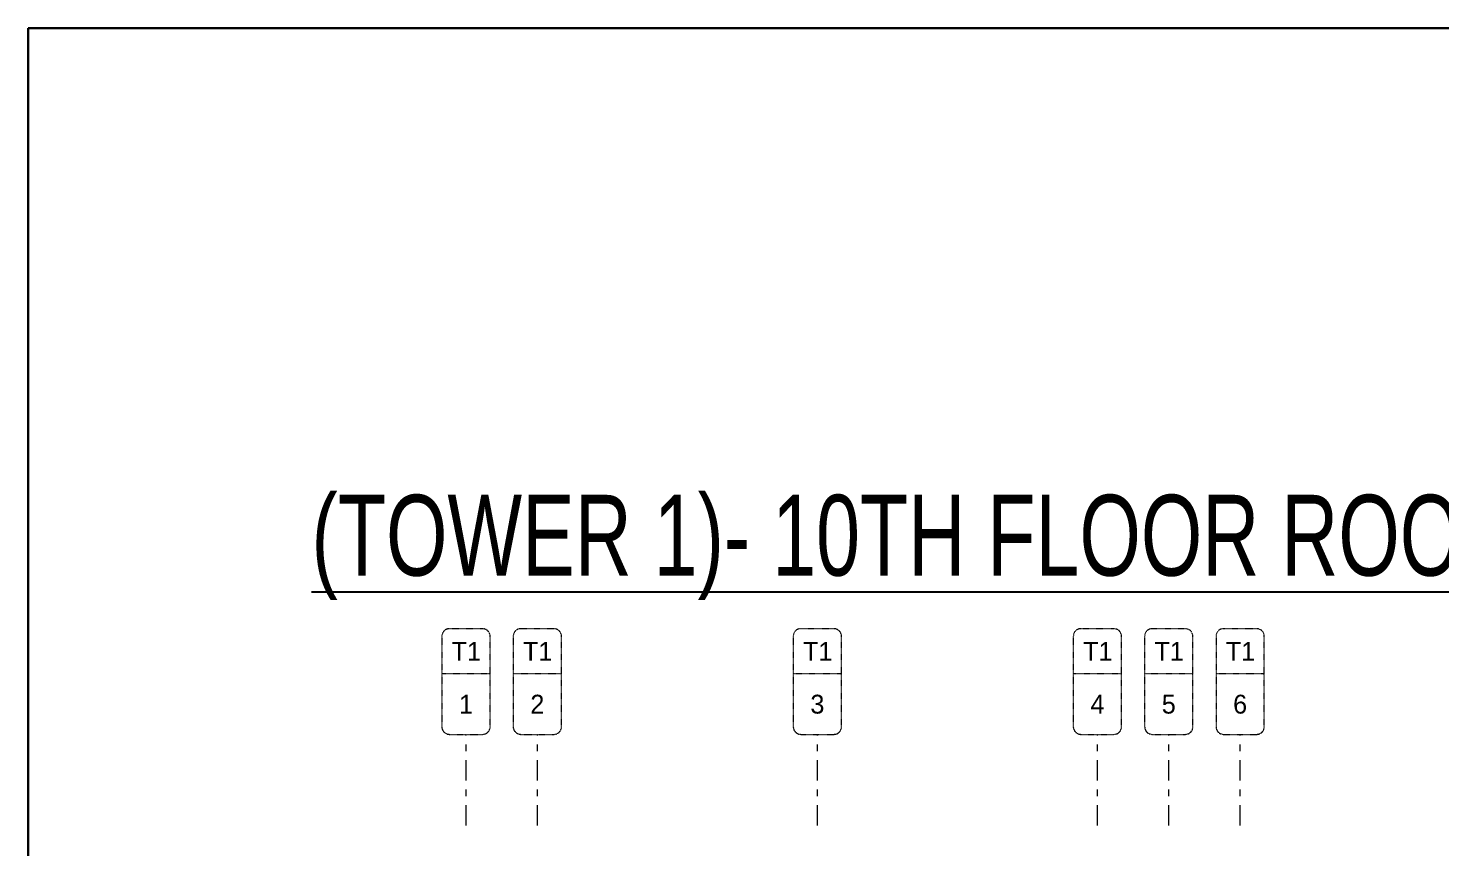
# Model space of a CAD drawing. Header units: millimetres. Extents: x 1078357 to 2594950, y -5122486 to -4636555.
# Drawn here: x 1919972 to 1946201, y -4652204 to -4636994 of the extents above; entities that cross this region are included whole.
import ezdxf
from ezdxf.enums import TextEntityAlignment as Align

# ---------------------------------------------------------------- set-up
doc = ezdxf.new("R2010")
doc.units = ezdxf.units.MM
doc.linetypes.add('DGN STYLE 7', pattern=[8.34, 3.75, -1.67, 1.25, -1.67])
for name, color, linetype, lineweight in [('Boundary', 40, 'Continuous', 30), ('GRID LINE', 8, 'Continuous', 0), ('GRID NO', 8, 'DGN STYLE 7', 13)]:
    doc.layers.add(name, color=color, linetype=linetype, lineweight=lineweight)
doc.layers.add('S TEXT', color=7, linetype='Continuous')
doc.styles.add('SANSSERIF', font='sas_____.pfb')
doc.styles.get("Standard").update_dxf_attribs({"font": 'Adani Regular.ttf', "height": 500})

# ---------------------------------------------------------------- blocks, each defined once
blk = doc.blocks.new('Tower grid nomenclature-ex')
at = {"layer": 'GRID NO'}
blk.add_lwpolyline([(-1250, -600), (1750, -600, 0.414214), (2000, -350), (2000, 750, 0.414214), (1750, 1000), (-1250, 1000, 0.414214), (-1500, 750), (-1500, -350, 0.414214)], format="xyb", close=True, dxfattribs=at)
blk.add_lwpolyline([(0, 1000), (0, -600)], dxfattribs=at)
at = {"layer": 'GRID NO', "flags": 8}
for p in [(-1235, 400), (1788, 400)]:
    blk.add_attdef('GRID', text='', height=625, dxfattribs=at).set_placement(p, align=Align.MIDDLE_CENTER)

msp = doc.modelspace()

# ---------------------------------------------------------------- linework, layer by layer
at = {"layer": 'Boundary', "ltscale": 700, "elevation": 0}
msp.add_lwpolyline([(1919972.4, -4636994.1), (2025785.6, -4636994.1), (2025785.6, -4681423.9), (1919972.4, -4681423.9)], close=True, dxfattribs=at)
at = {"layer": 'GRID LINE', "linetype": 'DGN STYLE 7', "ltscale": 100, "elevation": 0}
for points in [[(1928101.2, -4651788.1), (1928101.2, -4650099.2)], [(1929426.2, -4651788.1), (1929426.2, -4650099.2)], [(1934626.2, -4651788.1), (1934626.2, -4650099.2)], [(1939826.2, -4651788.1), (1939826.2, -4650099.2)], [(1941151.2, -4651788.1), (1941151.2, -4650099.2)], [(1942476.2, -4651788.1), (1942476.2, -4650099.2)]]:
    msp.add_lwpolyline(points, dxfattribs=at)

# ---------------------------------------------------------------- block references
at = {"layer": 'GRID NO'}
ref = msp.add_blockref('Tower grid nomenclature-ex', (1927989.2, -4648979.2, 0), dxfattribs=dict(at, xscale=0.56, yscale=0.56, zscale=0.56, rotation=270))
ref.add_attrib('GRID', '1', dxfattribs={"height": 350}).set_placement((1928101.2, -4649539.2, 0), align=Align.MIDDLE_CENTER)
ref.add_attrib('GRID', 'T1', dxfattribs={"height": 350}).set_placement((1928107.1, -4648559.2, 0), align=Align.MIDDLE_CENTER)
ref = msp.add_blockref('Tower grid nomenclature-ex', (1929314.2, -4648979.2, 0), dxfattribs=dict(at, xscale=0.56, yscale=0.56, zscale=0.56, rotation=270))
ref.add_attrib('GRID', '2', dxfattribs={"height": 350}).set_placement((1929426.2, -4649539.2, 0), align=Align.MIDDLE_CENTER)
ref.add_attrib('GRID', 'T1', dxfattribs={"height": 350}).set_placement((1929432.1, -4648559.2, 0), align=Align.MIDDLE_CENTER)
ref = msp.add_blockref('Tower grid nomenclature-ex', (1934514.2, -4648979.2, 0), dxfattribs=dict(at, xscale=0.56, yscale=0.56, zscale=0.56, rotation=270))
ref.add_attrib('GRID', '3', dxfattribs={"height": 350}).set_placement((1934626.2, -4649539.2, 0), align=Align.MIDDLE_CENTER)
ref.add_attrib('GRID', 'T1', dxfattribs={"height": 350}).set_placement((1934632.1, -4648559.2, 0), align=Align.MIDDLE_CENTER)
ref = msp.add_blockref('Tower grid nomenclature-ex', (1939714.2, -4648979.2, 0), dxfattribs=dict(at, xscale=0.56, yscale=0.56, zscale=0.56, rotation=270))
ref.add_attrib('GRID', '4', dxfattribs={"height": 350}).set_placement((1939826.2, -4649539.2, 0), align=Align.MIDDLE_CENTER)
ref.add_attrib('GRID', 'T1', dxfattribs={"height": 350}).set_placement((1939832.1, -4648559.2, 0), align=Align.MIDDLE_CENTER)
ref = msp.add_blockref('Tower grid nomenclature-ex', (1941039.2, -4648979.2, 0), dxfattribs=dict(at, xscale=0.56, yscale=0.56, zscale=0.56, rotation=270))
ref.add_attrib('GRID', '5', dxfattribs={"height": 350}).set_placement((1941151.2, -4649539.2, 0), align=Align.MIDDLE_CENTER)
ref.add_attrib('GRID', 'T1', dxfattribs={"height": 350}).set_placement((1941157.1, -4648559.2, 0), align=Align.MIDDLE_CENTER)
ref = msp.add_blockref('Tower grid nomenclature-ex', (1942364.2, -4648979.2, 0), dxfattribs=dict(at, xscale=0.56, yscale=0.56, zscale=0.56, rotation=270))
ref.add_attrib('GRID', '6', dxfattribs={"height": 350}).set_placement((1942476.2, -4649539.2, 0), align=Align.MIDDLE_CENTER)
ref.add_attrib('GRID', 'T1', dxfattribs={"height": 350}).set_placement((1942482.1, -4648559.2, 0), align=Align.MIDDLE_CENTER)

# ---------------------------------------------------------------- texts
at = {"layer": 'S TEXT', "color": 1, "extrusion": (-1.33677e-08, 3.74197e-09, 1), "style": 'SANSSERIF', "width": 0.7}
msp.add_text('%%U(TOWER 1)- 10TH FLOOR ROOF SLAB (REFUGE FLOOR)', height=1500, dxfattribs=at).set_placement((1925232, -4647153.4, 0.2))

doc.saveas('drawing.dxf')
